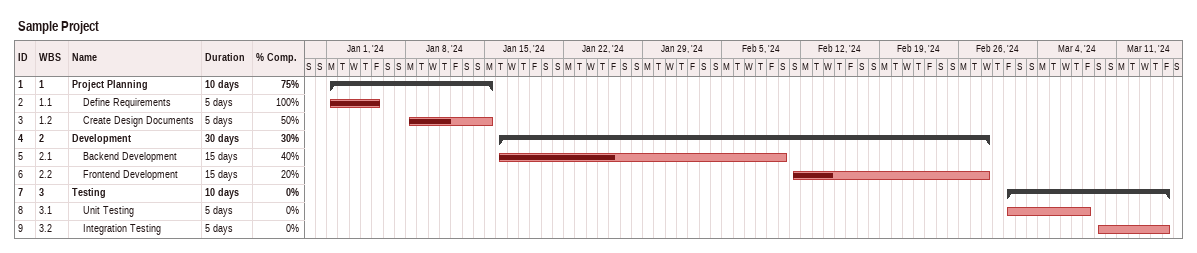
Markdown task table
Sample Project

| ID | WBS | Task | Duration | Start | Finish | % complete |
|---|---|---|---|---|---|---|
| 1 | 1 | **Project Planning** | 10d | 2024-01-01 | 2024-01-15 | 75 |
| 2 | 1.1 | Define Requirements | 5d | 2024-01-01 | 2024-01-05 | 100 |
| 3 | 1.2 | Create Design Documents | 5d | 2024-01-08 | 2024-01-15 | 50 |
| 4 | 2 | **Development** | 30d | 2024-01-16 | 2024-02-28 | 30 |
| 5 | 2.1 | Backend Development | 15d | 2024-01-16 | 2024-02-10 | 40 |
| 6 | 2.2 | Frontend Development | 15d | 2024-02-11 | 2024-02-28 | 20 |
| 7 | 3 | **Testing** | 10d | 2024-03-01 | 2024-03-15 | 0 |
| 8 | 3.1 | Unit Testing | 5d | 2024-03-01 | 2024-03-08 | 0 |
| 9 | 3.2 | Integration Testing | 5d | 2024-03-09 | 2024-03-15 | 0 |
